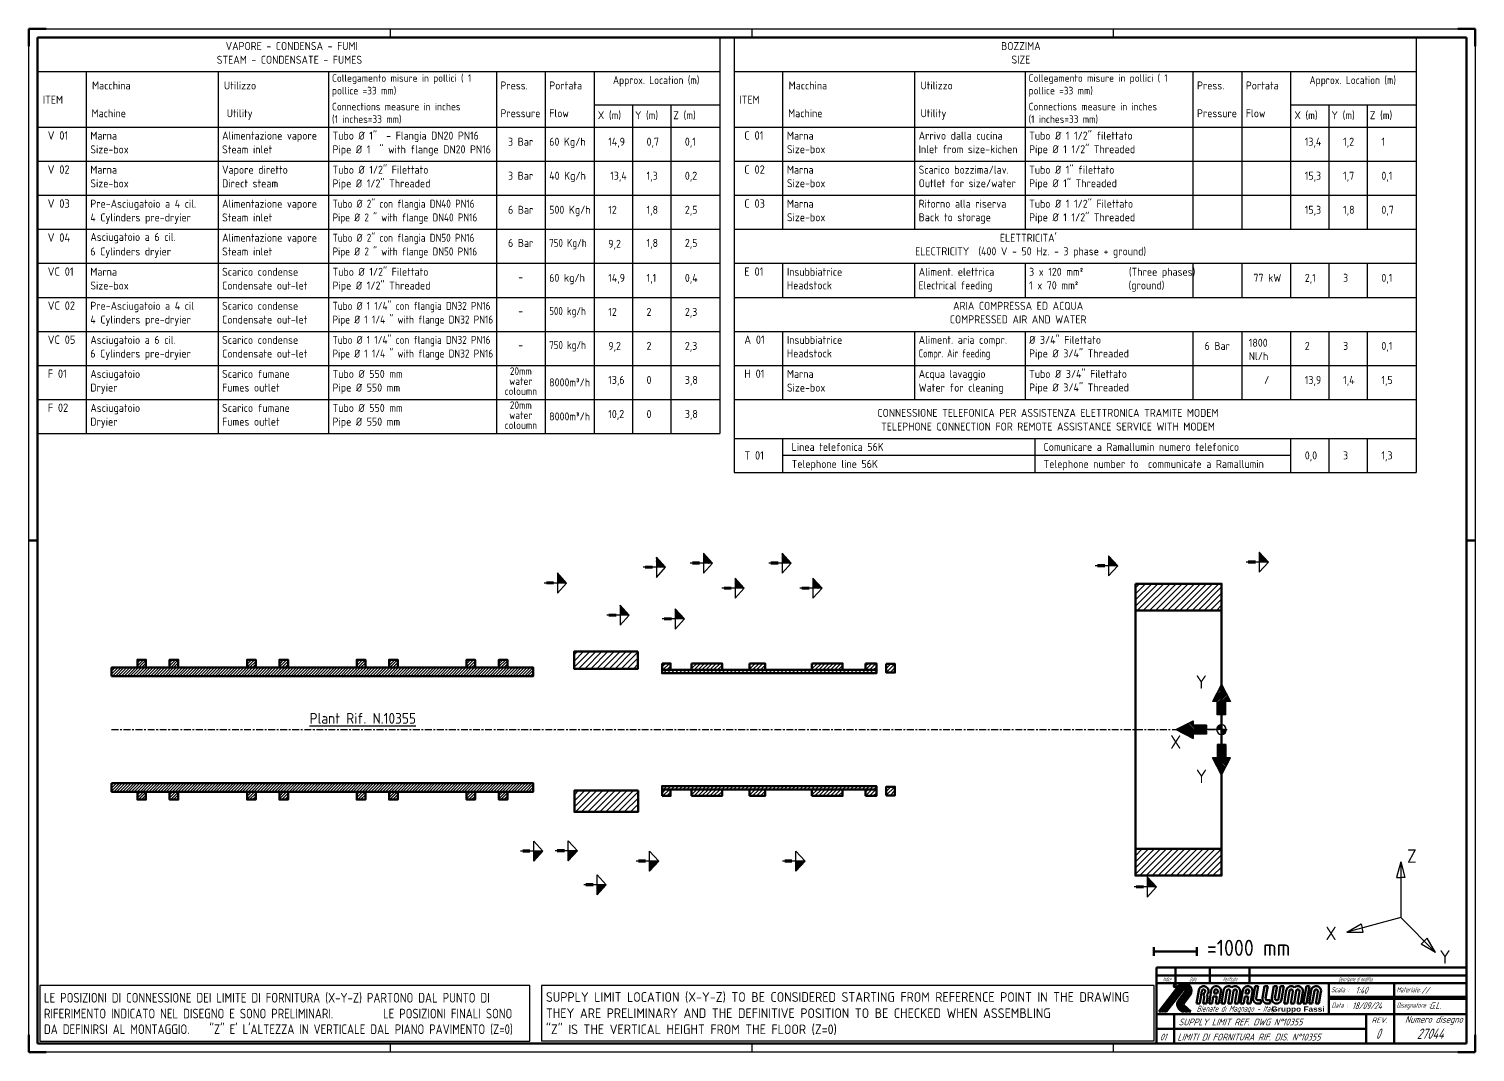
# Model space of a CAD drawing. Header units: millimetres. Extents: x 0 to 33600, y 0 to 23760.
import ezdxf
from ezdxf.enums import TextEntityAlignment as Align

# ---------------------------------------------------------------- set-up
doc = ezdxf.new("R2010")
doc.units = ezdxf.units.MM
doc.header["$LTSCALE"] = 40
doc.linetypes.add('CENTER', pattern=[7, 4, -1, 1, -1])
doc.linetypes.add('DAPIANO', pattern=[0])
for name, color, linetype, lineweight in [('AM_0', 7, 'Continuous', 50), ('AM_5', 3, 'Continuous', 25), ('AM_7', 4, 'CENTER', 25), ('AM_8', 1, 'Continuous', 25), ('AM_BOR', 7, 'Continuous', 50)]:
    doc.layers.add(name, color=color, linetype=linetype, lineweight=lineweight)
doc.styles.get("Standard").update_dxf_attribs({"font": 'ISOCP.SHX'})
pattern_1 = [(45, (-11717.466, -8729.676), (-33.94113, 33.94113), [])]
pattern_2 = [(45, (-11717.466, -11795.67), (-33.94113, 33.94113), [])]
pattern_3 = [(45, (-14708.47, -8796.64), (-45.25483, 45.25483), [])]
pattern_4 = [(45, (-14708.47, -11726.65), (-45.25483, 45.25483), [])]
pattern_5 = [(45, (-27348.47, -7486.63), (-70.71068, 70.71068), [])]
pattern_6 = [(45, (-12667.47, -8900.63), (-70.7107, 70.7107), [])]
pattern_7 = [(135, (28572.1885, -14374.684), (3.5355339, 3.5355339), [])]

# ---------------------------------------------------------------- blocks, each defined once
blk = doc.blocks.new('A1')
for p, q in [((835, 589), (5, 589)), ((5, 589), (5, 5)), ((835, 5), (835, 589)), ((5, 5), (835, 5))]:
    blk.add_line(p, q)
at = {"color": 2}
for p, q in [((5, 297), (0, 297)), ((840, 297), (835, 297))]:
    blk.add_line(p, q, dxfattribs=at)
at = {"layer": 'AM_BOR'}
for p, q in [((10, 594), (0, 594)), ((0, 594), (0, 584)), ((840, 594), (830, 594)), ((840, 584), (840, 594)), ((0, 0), (0, 10)), ((840, 0), (840, 10)), ((0, 0), (10, 0)), ((840, 0), (830, 0))]:
    blk.add_line(p, q, dxfattribs=at)
at = {"layer": 'AM_BOR', "color": 1, "lineweight": 25}
for p, q in [((0, 594), (840, 594)), ((0, 0), (0, 594)), ((840, 594), (840, 0)), ((840, 0), (0, 0))]:
    blk.add_line(p, q, dxfattribs=at)
at = {"layer": 'AM_BOR', "color": 2, "lineweight": 30}
for p, q in [((210, 589), (210, 594)), ((420, 589), (420, 594)), ((630, 589), (630, 594)), ((210, 0), (210, 5)), ((420, 0), (420, 5)), ((630, 0), (630, 5))]:
    blk.add_line(p, q, dxfattribs=at)
blk = doc.blocks.new('RAMALLUMIN')
at = {"color": 7, "linetype": 'Continuous'}
for p, q in [((0, 44), (-180, 44)), ((-169, 44), (-169, 35)), ((-149, 44), (-149, 35)), ((-126, 44), (-126, 35)), ((0, 35), (-180, 35)), ((-80, 35), (-80, 17)), ((-42, 35), (-42, 27)), ((-155.54, 30.83), (-156.78, 23.17)), ((-153.69, 30.53), (-154.91, 23.17)), ((-152.3, 26.83), (-152.89, 23.17)), ((-152.41, 29.4), (-152.67, 27.78)), ((-150.46, 26.52), (-151.02, 23.17)), ((-148.31, 30.83), (-149.55, 23.17)), ((-147.08, 27.2), (-147.68, 23.17)), ((-145.06, 27.2), (-147.08, 27.2)), ((-146.45, 30.58), (-146.78, 29.06)), ((-144.76, 29.06), (-146.78, 29.06)), ((-145.06, 27.2), (-145.66, 23.17)), ((-144.49, 30.12), (-144.76, 29.06)), ((-142.63, 29.88), (-143.79, 23.17)), ((-141.08, 30.83), (-142.32, 23.17)), ((-139.23, 30.53), (-140.45, 23.17)), ((-137.24, 30.2), (-138.43, 23.17)), ((-135.34, 30.53), (-136.56, 23.17)), ((-133.36, 30.2), (-134.54, 23.17)), ((-131.51, 29.88), (-132.67, 23.17)), ((-129.96, 30.83), (-131.2, 23.17)), ((-128.73, 27.2), (-129.33, 23.17)), ((-126.71, 27.2), (-128.73, 27.2)), ((-128.11, 30.58), (-128.43, 29.06)), ((-126.41, 29.06), (-128.43, 29.06)), ((-126.71, 27.2), (-127.31, 23.17)), ((-126.14, 30.12), (-126.41, 29.06)), ((-124.28, 29.88), (-125.44, 23.17)), ((-123.93, 26.54), (-122.77, 33.25)), ((-122.77, 33.25), (-120.9, 33.25)), ((-122.08, 26.21), (-120.9, 33.25)), ((-118.5, 26.53), (-117.34, 33.25)), ((-117.34, 33.25), (-115.47, 33.25)), ((-116.65, 26.21), (-115.47, 33.25)), ((-113.07, 26.54), (-111.91, 33.25)), ((-111.91, 33.25), (-110.04, 33.25)), ((-111.22, 26.21), (-110.04, 33.25)), ((-109.24, 25.88), (-108.02, 33.25)), ((-108.02, 33.25), (-106.15, 33.25)), ((-107.39, 25.59), (-106.15, 33.25)), ((-104.64, 30.83), (-105.88, 23.17)), ((-102.79, 30.53), (-104.01, 23.17)), ((-100.81, 30.2), (-101.99, 23.17)), ((-98.91, 30.53), (-100.12, 23.17)), ((-96.92, 30.2), (-98.1, 23.17)), ((-95.07, 29.88), (-96.23, 23.17)), ((-92.96, 33.25), (-94.76, 23.17)), ((-92.96, 33.25), (-91.09, 33.25)), ((-91.09, 33.25), (-92.89, 23.17)), ((-90.18, 30.83), (-91.42, 23.17)), ((-88.33, 30.53), (-89.55, 23.17)), ((-86.35, 30.2), (-87.53, 23.17)), ((-84.5, 29.88), (-85.66, 23.17)), ((-42, 26), (-42, 0)), ((0, 17), (-180, 17)), ((-169.8, 0), (-169.8, 17)), ((-154.91, 23.17), (-156.78, 23.17)), ((-152.89, 23.17), (-151.02, 23.17)), ((-149.55, 23.17), (-147.68, 23.17)), ((-145.66, 23.17), (-143.79, 23.17)), ((-142.32, 23.17), (-140.45, 23.17)), ((-138.43, 23.17), (-136.56, 23.17)), ((-134.54, 23.17), (-132.67, 23.17)), ((-131.2, 23.17), (-129.33, 23.17)), ((-127.31, 23.17), (-125.44, 23.17)), ((-121.09, 25.04), (-119.51, 25.04)), ((-121.09, 23.17), (-119.51, 23.17)), ((-119.51, 25.04), (-119.51, 23.17)), ((-115.66, 25.04), (-114.08, 25.04)), ((-115.66, 23.17), (-114.08, 23.17)), ((-114.08, 25.04), (-114.08, 23.17)), ((-105.88, 23.17), (-104.01, 23.17)), ((-101.99, 23.17), (-100.12, 23.17)), ((-98.1, 23.17), (-96.23, 23.17)), ((-94.76, 23.17), (-92.89, 23.17)), ((-91.42, 23.17), (-89.55, 23.17)), ((-87.53, 23.17), (-85.66, 23.17)), ((-58.25, 17), (-58.25, 0))]:
    blk.add_line(p, q, dxfattribs=at)
at = {"linetype": 'DAPIANO'}
blk.add_line((-180, 44), (-180, 0), dxfattribs=at)
at = {"color": 3, "linetype": 'Continuous'}
for p, q in [((0, 39.5), (-180, 39.5)), ((-166.96, 33.81), (-178.74, 18.46)), ((-165.81, 33.8), (-177.59, 18.46)), ((-165.67, 34.09), (-164.52, 34.09)), ((-163.37, 31.08), (-165.67, 34.09)), ((-162.64, 31.63), (-164.52, 34.09)), ((-163.97, 34.09), (-162.83, 34.09)), ((-162.3, 31.9), (-163.97, 34.09)), ((-161.58, 32.45), (-162.83, 34.09)), ((-162.28, 34.09), (-161.13, 34.09)), ((-161.23, 32.72), (-162.28, 34.09)), ((-160.51, 33.27), (-161.13, 34.09)), ((-165.54, 33.45), (-177.05, 18.46)), ((-164.96, 32.7), (-175.89, 18.46)), ((-164.69, 32.34), (-175.35, 18.46)), ((-164.12, 31.59), (-174.2, 18.46)), ((-167.09, 25.36), (-163.37, 30.21)), ((-162.64, 29.66), (-166.37, 24.8)), ((-162.3, 29.39), (-166.02, 24.54)), ((-164.96, 32.7), (-165.54, 33.45)), ((-161.58, 28.83), (-165.3, 23.99)), ((-164.96, 23.72), (-161.23, 28.57)), ((-164.12, 31.59), (-164.69, 32.34)), ((-160.51, 28.01), (-164.24, 23.17)), ((0, 27), (-80, 27)), ((0, 26), (-80, 26)), ((-177.59, 18.46), (-178.74, 18.46)), ((-175.89, 18.46), (-177.05, 18.46)), ((-174.2, 18.46), (-175.35, 18.46)), ((-166.56, 19.52), (-165.39, 18.46)), ((-165.95, 20.2), (-164.03, 18.46)), ((-165.66, 20.52), (-163.38, 18.46)), ((-164.03, 18.46), (-165.39, 18.46)), ((-165.05, 21.2), (-162.02, 18.46)), ((-164.76, 21.52), (-161.38, 18.46)), ((-164.15, 22.19), (-160.02, 18.46)), ((-162.02, 18.46), (-163.38, 18.46)), ((-160.02, 18.46), (-161.38, 18.46)), ((-180, 8.5), (-58.25, 8.5))]:
    blk.add_line(p, q, dxfattribs=at)
blk.add_circle((-169.27, 33.38), 0.797, dxfattribs=at)
for centre, radius, start, end in [((-166.39, 33.38), 0.716, 37.0199, 142.98), ((-163.67, 22.73), 4.32, 142.447, 227.885), ((-163.94, 30.65), 0.714, 322.471, 37.437), ((-163.93, 30.65), 1.62, 322.481, 37.4257), ((-163.94, 30.65), 2.06, 322.479, 37.4362), ((-163.94, 30.65), 2.97, 322.454, 37.471), ((-163.94, 30.65), 3.41, 322.445, 37.4711), ((-163.94, 30.65), 4.32, 322.454, 37.4451), ((-163.67, 22.73), 3.41, 142.481, 227.842), ((-163.67, 22.73), 2.97, 142.472, 227.803), ((-163.67, 22.73), 2.06, 142.454, 227.876), ((-163.67, 22.73), 1.63, 142.445, 227.849), ((-163.67, 22.73), 0.722, 142.454, 227.902)]:
    blk.add_arc(centre, radius, start, end, dxfattribs=at)
at = {"color": 7, "linetype": 'Continuous'}
for centre, radius, start, end in [((-152.7, 30.37), 2.88, 313.405, 170.827), ((-152.7, 30.37), 1.01, 286.495, 170.628), ((-153.3, 26.99), 1.01, 350.897, 51.1434), ((-153.3, 26.99), 2.88, 350.481, 26.4345), ((-145.47, 30.37), 2.88, 350.208, 170.835), ((-145.47, 30.37), 1.01, 345.758, 168.018), ((-138.24, 30.37), 2.88, 47.375, 170.82), ((-138.24, 30.37), 1.01, 350.428, 170.643), ((-134.35, 30.37), 2.88, 350.199, 132.556), ((-134.35, 30.37), 1.01, 350.428, 170.634), ((-127.12, 30.37), 2.88, 350.208, 170.835), ((-127.12, 30.37), 1.01, 345.758, 168.018), ((-121.09, 26.05), 2.88, 170.208, 270), ((-121.09, 26.05), 1.01, 170.428, 270), ((-115.66, 26.05), 2.88, 170.218, 270), ((-115.66, 26.05), 1.01, 170.428, 270), ((-110.23, 26.05), 2.88, 170.208, 350.827), ((-110.23, 26.05), 1.01, 170.428, 350.643), ((-101.8, 30.37), 2.88, 47.375, 170.82), ((-101.8, 30.37), 1.01, 350.428, 170.634), ((-97.91, 30.37), 2.88, 350.208, 132.556), ((-97.91, 30.37), 1.01, 350.409, 170.661), ((-87.34, 30.37), 2.88, 350.218, 170.81), ((-87.34, 30.37), 1.01, 350.428, 170.643)]:
    blk.add_arc(centre, radius, start, end, dxfattribs=at)
at = {"color": 1, "linetype": 'Continuous', "oblique": 20, "width": 0.5}
for s, p in [('Indice', (-174, 36.1)), ('Data', (-159, 36.1)), ('Verificato', (-137.5, 36.1)), ('Descrizione di modifica', (-64.47, 36.1))]:
    blk.add_text(s, height=2.5, dxfattribs=at).set_placement(p, align=Align.CENTER)
at = {"color": 3, "linetype": 'Continuous'}
blk.add_text('R', height=0.864, dxfattribs=at).set_placement((-169.52, 32.95))
at = {"color": 3, "linetype": 'Continuous', "oblique": 20}
for s, height, width, p in [('Scala :', 3, 0.75, (-78.7, 29.73)), ('Materiale:', 3, 0.7, (-40.72, 29.73)), ('Bienate di Magnago - Italy', 3.5, 0.7, (-156.78, 18.44)), ('Data :', 3, 0.75, (-78.46, 20.68)), ('Disegnatore :', 3, 0.7, (-40.72, 20.68)), ('Numero disegno', 4, 0.8, (-35.74, 11.99))]:
    blk.add_text(s, height=height, dxfattribs=dict(at, width=width)).set_placement(p)
blk.add_text('REV.', height=3, dxfattribs=at).set_placement((-55.15, 12.04))
at = {"color": 2, "insert": (-113.34, 17.57), "char_height": 3, "attachment_point": 7}
blk.add_mtext('{\\fArial Black|b1|i0|c0|p34;Gruppo Fassi}', dxfattribs=at)
at = {"color": 3, "linetype": 'Continuous', "oblique": 20, "width": 0.7}
for tag, p in [('INDICE', (-174.38, 40.36)), ('DATAREV', (-158.57, 40.36)), ('VERIFICATO', (-137.17, 40.36)), ('DESCRIZMOD', (-62.08, 40.36))]:
    blk.add_attdef(tag, text='', height=2.5, dxfattribs=at).set_placement(p, align=Align.CENTER)
at = {"color": 2, "linetype": 'Continuous', "oblique": 20, "width": 0.7}
for tag, p in [('GEN-TITLE-SCA', (-64.53, 28.92)), ('MATERIALE', (-26.31, 28.88)), ('DATA', (-66.53, 19.91)), ('DISEGN.', (-21.62, 20)), ('P1', (-178.08, 10.45)), ('P2', (-178.08, 1.7))]:
    blk.add_attdef(tag, p, '', height=4, dxfattribs=at)
at = {"color": 7, "linetype": 'Continuous', "oblique": 20, "width": 0.85}
for tag, p in [('DESCRIZIONE1', (-167.25, 10.45)), ('DESCRIZIONE2', (-167.97, 1.7))]:
    blk.add_attdef(tag, p, '', height=4, dxfattribs=at)
at = {"color": 7, "linetype": 'Continuous', "oblique": 20}
for tag, width, p in [('REV', 0.55, (-51.41, 2.68)), ('DISEGNO', 0.8, (-21.14, 2.68))]:
    blk.add_attdef(tag, text='', height=6, dxfattribs=dict(at, width=width)).set_placement(p, align=Align.CENTER)
blk = doc.blocks.new('CPS16')
at = {"layer": 'AM_8'}
h = blk.add_hatch(dxfattribs=at)
h.set_pattern_fill('_U', color=256, scale=48, angle=45, style=0, pattern_type=0)
h.set_pattern_definition(pattern_1)
h.paths.add_polyline_path([(-9198, 200), (-8998, 200), (-8998, 380), (-9198, 380)])
h = blk.add_hatch(dxfattribs=at)
h.set_pattern_fill('_U', color=256, scale=48, angle=45, style=0, pattern_type=0)
h.set_pattern_definition(pattern_1)
h.paths.add_polyline_path([(-8448, 200), (-8248, 200), (-8248, 380), (-8448, 380)])
h = blk.add_hatch(dxfattribs=at)
h.set_pattern_fill('_U', color=256, scale=48, angle=45, style=0, pattern_type=0)
h.set_pattern_definition(pattern_1)
h.paths.add_polyline_path([(-6648, 380), (-6648, 200), (-6448, 200), (-6448, 380)])
h = blk.add_hatch(dxfattribs=at)
h.set_pattern_fill('_U', color=256, scale=48, angle=45, style=0, pattern_type=0)
h.set_pattern_definition(pattern_1)
h.paths.add_polyline_path([(-5898, 200), (-5698, 200), (-5698, 380), (-5898, 380)])
h = blk.add_hatch(dxfattribs=at)
h.set_pattern_fill('_U', color=256, scale=48, angle=45, style=0, pattern_type=0)
h.set_pattern_definition(pattern_1)
h.paths.add_polyline_path([(-4100, 200), (-3900, 200), (-3900, 380), (-4100, 380)])
h = blk.add_hatch(dxfattribs=at)
h.set_pattern_fill('_U', color=256, scale=48, angle=45, style=0, pattern_type=0)
h.set_pattern_definition(pattern_1)
h.paths.add_polyline_path([(-3350, 380), (-3350, 200), (-3150, 200), (-3150, 380)])
h = blk.add_hatch(dxfattribs=at)
h.set_pattern_fill('_U', color=256, scale=48, angle=45, style=0, pattern_type=0)
h.set_pattern_definition(pattern_1)
h.paths.add_polyline_path([(-1550, 200), (-1350, 200), (-1350, 380), (-1550, 380)])
h = blk.add_hatch(dxfattribs=at)
h.set_pattern_fill('_U', color=256, scale=48, angle=45, style=0, pattern_type=0)
h.set_pattern_definition(pattern_1)
h.paths.add_polyline_path([(-800, 380), (-800, 200), (-600, 200), (-600, 380)])
h = blk.add_hatch(dxfattribs=at)
h.set_pattern_fill('_U', color=256, scale=48, angle=45, style=0, pattern_type=0)
h.set_pattern_definition(pattern_1)
h.paths.add_polyline_path([(0, 200), (-9798, 200), (-9798, 0), (0, 0)])
h = blk.add_hatch(dxfattribs=at)
h.set_pattern_fill('_U', color=256, scale=48, angle=45, style=0, pattern_type=0)
h.set_pattern_definition(pattern_1)
h.paths.add_polyline_path([(-9798, -2686), (0, -2686), (0, -2486), (-9798, -2486)])
h = blk.add_hatch(dxfattribs=at)
h.set_pattern_fill('_U', color=256, scale=48, angle=45, style=0, pattern_type=0)
h.set_pattern_definition(pattern_2)
h.paths.add_polyline_path([(-9198, -2866), (-8998, -2866), (-8998, -2686), (-9198, -2686)])
h = blk.add_hatch(dxfattribs=at)
h.set_pattern_fill('_U', color=256, scale=48, angle=45, style=0, pattern_type=0)
h.set_pattern_definition(pattern_2)
h.paths.add_polyline_path([(-8448, -2866), (-8248, -2866), (-8248, -2686), (-8448, -2686)])
h = blk.add_hatch(dxfattribs=at)
h.set_pattern_fill('_U', color=256, scale=48, angle=45, style=0, pattern_type=0)
h.set_pattern_definition(pattern_2)
h.paths.add_polyline_path([(-6648, -2686), (-6648, -2866), (-6448, -2866), (-6448, -2686)])
h = blk.add_hatch(dxfattribs=at)
h.set_pattern_fill('_U', color=256, scale=48, angle=45, style=0, pattern_type=0)
h.set_pattern_definition(pattern_2)
h.paths.add_polyline_path([(-5898, -2866), (-5698, -2866), (-5698, -2686), (-5898, -2686)])
h = blk.add_hatch(dxfattribs=at)
h.set_pattern_fill('_U', color=256, scale=48, angle=45, style=0, pattern_type=0)
h.set_pattern_definition(pattern_2)
h.paths.add_polyline_path([(-4100, -2866), (-3900, -2866), (-3900, -2686), (-4100, -2686)])
h = blk.add_hatch(dxfattribs=at)
h.set_pattern_fill('_U', color=256, scale=48, angle=45, style=0, pattern_type=0)
h.set_pattern_definition(pattern_2)
h.paths.add_polyline_path([(-3350, -2686), (-3350, -2866), (-3150, -2866), (-3150, -2686)])
h = blk.add_hatch(dxfattribs=at)
h.set_pattern_fill('_U', color=256, scale=48, angle=45, style=0, pattern_type=0)
h.set_pattern_definition(pattern_2)
h.paths.add_polyline_path([(-1550, -2866), (-1350, -2866), (-1350, -2686), (-1550, -2686)])
h = blk.add_hatch(dxfattribs=at)
h.set_pattern_fill('_U', color=256, scale=48, angle=45, style=0, pattern_type=0)
h.set_pattern_definition(pattern_2)
h.paths.add_polyline_path([(-800, -2686), (-800, -2866), (-600, -2866), (-600, -2686)])
at = {"layer": 'AM_0', "ltscale": 0.7}
for points in [[(-9198, 200), (-8998, 200), (-8998, 380), (-9198, 380)], [(-8448, 200), (-8248, 200), (-8248, 380), (-8448, 380)], [(-6648, 200), (-6448, 200), (-6448, 380), (-6648, 380)], [(-5898, 200), (-5698, 200), (-5698, 380), (-5898, 380)], [(-4100, 200), (-3900, 200), (-3900, 380), (-4100, 380)], [(-3350, 200), (-3150, 200), (-3150, 380), (-3350, 380)], [(-1550, 200), (-1350, 200), (-1350, 380), (-1550, 380)], [(-800, 200), (-600, 200), (-600, 380), (-800, 380)], [(-9798, 0), (0, 0), (0, 200), (-9798, 200)], [(-9798, -2486), (0, -2486), (0, -2686), (-9798, -2686)], [(-9198, -2686), (-8998, -2686), (-8998, -2866), (-9198, -2866)], [(-8448, -2686), (-8248, -2686), (-8248, -2866), (-8448, -2866)], [(-6648, -2686), (-6448, -2686), (-6448, -2866), (-6648, -2866)], [(-5898, -2686), (-5698, -2686), (-5698, -2866), (-5898, -2866)], [(-4100, -2686), (-3900, -2686), (-3900, -2866), (-4100, -2866)], [(-3350, -2686), (-3150, -2686), (-3150, -2866), (-3350, -2866)], [(-1550, -2686), (-1350, -2686), (-1350, -2866), (-1550, -2866)], [(-800, -2686), (-600, -2686), (-600, -2866), (-800, -2866)]]:
    blk.add_lwpolyline(points, close=True, dxfattribs=at)
blk = doc.blocks.new('ASC 10')
at = {"layer": 'AM_8'}
h = blk.add_hatch(dxfattribs=at)
h.set_pattern_fill('_U', color=256, scale=64, angle=45, style=0, pattern_type=0)
h.set_pattern_definition(pattern_3)
h.paths.add_polyline_path([(0, 80), (200, 80), (200, 230), (0, 230)])
h = blk.add_hatch(dxfattribs=at)
h.set_pattern_fill('_U', color=256, scale=64, angle=45, style=0, pattern_type=0)
h.set_pattern_definition(pattern_3)
h.paths.add_polyline_path([(0, 0), (4980, 0), (4980, 80), (0, 80)])
h = blk.add_hatch(dxfattribs=at)
h.set_pattern_fill('_U', color=256, scale=64, angle=45, style=0, pattern_type=0)
h.set_pattern_definition(pattern_3)
h.paths.add_polyline_path([(685, 80), (1395, 80), (1395, 230), (685, 230)])
h = blk.add_hatch(dxfattribs=at)
h.set_pattern_fill('_U', color=256, scale=64, angle=45, style=0, pattern_type=0)
h.set_pattern_definition(pattern_3)
h.paths.add_polyline_path([(2030, 80), (2395, 80), (2395, 230), (2030, 230)])
h = blk.add_hatch(dxfattribs=at)
h.set_pattern_fill('_U', color=256, scale=64, angle=45, style=0, pattern_type=0)
h.set_pattern_definition(pattern_3)
h.paths.add_polyline_path([(3485, 80), (4195, 80), (4195, 230), (3485, 230)])
h = blk.add_hatch(dxfattribs=at)
h.set_pattern_fill('_U', color=256, scale=64, angle=45, style=0, pattern_type=0)
h.set_pattern_definition(pattern_3)
h.paths.add_polyline_path([(4730, 80), (4980, 80), (4980, 230), (4730, 230)])
h = blk.add_hatch(dxfattribs=at)
h.set_pattern_fill('_U', color=256, scale=64, angle=45, style=0, pattern_type=0)
h.set_pattern_definition(pattern_3)
h.paths.add_polyline_path([(5410, 216), (5210, 216), (5210, 16), (5410, 16)])
h = blk.add_hatch(dxfattribs=at)
h.set_pattern_fill('_U', color=256, scale=64, angle=45, style=0, pattern_type=0)
h.set_pattern_definition([(45, (-14708.47, -11496.65), (-45.25483, 45.25483), [])])
h.paths.add_polyline_path([(0, -2700), (4980, -2700), (4980, -2620), (0, -2620)])
h = blk.add_hatch(dxfattribs=at)
h.set_pattern_fill('_U', color=256, scale=64, angle=45, style=0, pattern_type=0)
h.set_pattern_definition([(45, (-14708.47, -11648.616), (-45.25483, 45.25483), [])])
h.paths.add_polyline_path([(5410, -2636), (5210, -2636), (5210, -2836), (5410, -2836)])
h = blk.add_hatch(dxfattribs=at)
h.set_pattern_fill('_U', color=256, scale=64, angle=45, style=0, pattern_type=0)
h.set_pattern_definition(pattern_4)
h.paths.add_polyline_path([(0, -2850), (200, -2850), (200, -2700), (0, -2700)])
h = blk.add_hatch(dxfattribs=at)
h.set_pattern_fill('_U', color=256, scale=64, angle=45, style=0, pattern_type=0)
h.set_pattern_definition(pattern_4)
h.paths.add_polyline_path([(685, -2850), (1395, -2850), (1395, -2700), (685, -2700)])
h = blk.add_hatch(dxfattribs=at)
h.set_pattern_fill('_U', color=256, scale=64, angle=45, style=0, pattern_type=0)
h.set_pattern_definition(pattern_4)
h.paths.add_polyline_path([(2030, -2850), (2395, -2850), (2395, -2700), (2030, -2700)])
h = blk.add_hatch(dxfattribs=at)
h.set_pattern_fill('_U', color=256, scale=64, angle=45, style=0, pattern_type=0)
h.set_pattern_definition(pattern_4)
h.paths.add_polyline_path([(3485, -2850), (4195, -2850), (4195, -2700), (3485, -2700)])
h = blk.add_hatch(dxfattribs=at)
h.set_pattern_fill('_U', color=256, scale=64, angle=45, style=0, pattern_type=0)
h.set_pattern_definition(pattern_4)
h.paths.add_polyline_path([(4730, -2850), (4980, -2850), (4980, -2700), (4730, -2700)])
at = {"layer": 'AM_0'}
for points in [[(0, 230), (200, 230), (200, 80), (0, 80)], [(0, 80), (4980, 80), (4980, 0), (0, 0)], [(685, 230), (1395, 230), (1395, 80), (685, 80)], [(2030, 230), (2395, 230), (2395, 80), (2030, 80)], [(3485, 230), (4195, 230), (4195, 80), (3485, 80)], [(4730, 230), (4980, 230), (4980, 80), (4730, 80)], [(5210, 216), (5410, 216), (5410, 16), (5210, 16)], [(0, -2700), (4980, -2700), (4980, -2620), (0, -2620)], [(5210, -2836), (5410, -2836), (5410, -2636), (5210, -2636)], [(0, -2850), (200, -2850), (200, -2700), (0, -2700)], [(685, -2850), (1395, -2850), (1395, -2700), (685, -2700)], [(2030, -2850), (2395, -2850), (2395, -2700), (2030, -2700)], [(3485, -2850), (4195, -2850), (4195, -2700), (3485, -2700)], [(4730, -2850), (4980, -2850), (4980, -2700), (4730, -2700)]]:
    blk.add_lwpolyline(points, close=True, dxfattribs=at)
blk = doc.blocks.new('TC1000-4000')
at = {"layer": 'AM_8'}
h = blk.add_hatch(dxfattribs=at)
h.set_pattern_fill('_U', color=256, scale=100, angle=45, style=0, pattern_type=0)
h.set_pattern_definition(pattern_5)
h.paths.add_polyline_path([(360, 3390), (-1640, 3390), (-1640, 2770), (360, 2770)])
h = blk.add_hatch(dxfattribs=at)
h.set_pattern_fill('_U', color=256, scale=100, angle=45, style=0, pattern_type=0)
h.set_pattern_definition(pattern_5)
h.paths.add_polyline_path([(-1640, -3390), (360, -3390), (360, -2770), (-1640, -2770)])
at = {"layer": 'AM_0'}
for points in [[(-1640, 3390), (360, 3390), (360, 2770), (-1640, 2770)], [(-1640, 3390), (360, 3390), (360, -3390), (-1640, -3390)], [(-1640, -2770), (360, -2770), (360, -3390), (-1640, -3390)]]:
    blk.add_lwpolyline(points, close=True, dxfattribs=at)
blk = doc.blocks.new('MARNA2400')
at = {"layer": 'AM_8'}
h = blk.add_hatch(dxfattribs=at)
h.set_pattern_fill('_U', color=256, scale=100, angle=45, style=0, pattern_type=0)
h.set_pattern_definition(pattern_6)
h.paths.add_polyline_path([(1480, 400), (0, 400), (0, 0), (1480, 0)])
h = blk.add_hatch(dxfattribs=at)
h.set_pattern_fill('_U', color=256, scale=100, angle=45, style=0, pattern_type=0)
h.set_pattern_definition(pattern_6)
h.paths.add_polyline_path([(5, -3323), (1485, -3323), (1485, -2828), (5, -2828)])
at = {"layer": 'AM_0'}
for points in [[(1480, 400), (0, 400), (0, 0), (1480, 0)], [(1485, -2828), (5, -2828), (5, -3323), (1485, -3323)]]:
    blk.add_lwpolyline(points, close=True, dxfattribs=at)
blk = doc.blocks.new('A$Cde74e331')
at = {"layer": 'AM_0'}
for name, p in [('TC1000-4000', (27077, 3678)), ('MARNA2400', (12396, 5092)), ('CPS16', (11446, 4921)), ('ASC 10', (14437, 4988))]:
    blk.add_blockref(name, p, dxfattribs=at)
blk = doc.blocks.new('A$C3BCD1778')
at = {"layer": 'AM_8'}
h = blk.add_hatch(dxfattribs=at)
h.set_pattern_fill('_U', color=256, scale=12, angle=45, style=0, pattern_type=0)
h.set_pattern_definition([(45, (-20293.343, -6098.769), (-8.4852814, 8.4852814), [])])
h.paths.add_polyline_path([(519.6, 0), (307.3, 233.5), (307.3, 0)])
at = {"layer": 'AM_5', "color": 2, "linetype": 'Continuous'}
for p, q in [((519.6, 0), (0, 0)), ((216.9, 21.2), (49.1, 21.2)), ((307.3, 233.5), (307.3, -233.4)), ((519.6, 0), (307.3, 233.5)), ((307.3, -233.4), (519.6, 0)), ((216.9, -21.2), (49.1, -21.2))]:
    blk.add_line(p, q, dxfattribs=at)
blk = doc.blocks.new('A$C688908AA')
at = {"layer": 'AM_5'}
h = blk.add_hatch(dxfattribs=at)
h.set_pattern_fill('_U', color=256, scale=5, angle=45, style=0, pattern_type=0)
h.set_pattern_definition(pattern_7)
edge = h.paths.add_edge_path()
edge.add_line((0, 0), (0, -108))
edge.add_arc((0, 0), 108, 180, 270, ccw=False)
edge.add_line((-108, 0), (0, 0))
h = blk.add_hatch(dxfattribs=at)
h.set_pattern_fill('_U', color=256, scale=5, angle=45, style=0, pattern_type=0)
h.set_pattern_definition(pattern_7)
edge = h.paths.add_edge_path()
edge.add_line((108, 0), (0, 0))
edge.add_line((0, 0), (0, 108))
edge.add_arc((0, 0), 108, 360, 450, ccw=False)
at = {"layer": 'AM_8'}
h = blk.add_hatch(dxfattribs=at)
h.set_pattern_fill('_U', color=256, scale=25, angle=45, style=0, pattern_type=0)
h.set_pattern_definition([(135, (28572.189, -14374.684), (17.67767, 17.67767), [])])
h.paths.add_polyline_path([(-100, 629), (-100, 331), (100, 331), (100, 629), (200, 629), (0, 1016), (-200, 629)])
h = blk.add_hatch(dxfattribs=at)
h.set_pattern_fill('_U', color=256, scale=25, angle=135, style=0, pattern_type=0)
h.set_pattern_definition([(45.00005, (-14374.66, -28572.2), (17.677685, -17.677654), [])])
h.paths.add_polyline_path([(629, 100), (331, 100), (331, -100), (629, -100), (629, -200), (1016, 0), (629, 200)])
h = blk.add_hatch(dxfattribs=at)
h.set_pattern_fill('_U', color=256, scale=25, angle=45, style=0, pattern_type=0)
h.set_pattern_definition([(225, (28572.189, 14374.684), (17.67767, -17.67767), [])])
h.paths.add_polyline_path([(-100, -629), (-100, -331), (100, -331), (100, -629), (200, -629), (0, -1016), (-200, -629)])
at = {"layer": 'AM_5', "color": 7}
for p, q in [((0, 1016), (-200, 629)), ((0, 1016), (200, 629)), ((-200, 629), (-100, 629)), ((-100, 331), (-100, 629)), ((-100, 331), (100, 331)), ((0, 0), (0, 331)), ((100, 629), (200, 629)), ((100, 331), (100, 629)), ((-108, 0), (331, 0)), ((331, 100), (629, 100)), ((331, 100), (331, -100)), ((1016, 0), (629, 200)), ((629, 200), (629, 100)), ((1016, 0), (629, -200)), ((331, -100), (629, -100)), ((629, -100), (629, -200)), ((0, -1016), (-200, -629)), ((-200, -629), (-100, -629)), ((-100, -331), (-100, -629)), ((-100, -331), (100, -331)), ((0, -1016), (200, -629)), ((100, -331), (100, -629)), ((100, -629), (200, -629))]:
    blk.add_line(p, q, dxfattribs=at)
at = {"layer": 'AM_5'}
for q in [(0, 0), (0, 0), (0, 0), (0, -331), (0, 0)]:
    blk.add_line((0, 0), q, dxfattribs=at)
at = {"layer": 'AM_5', "color": 7}
blk.add_circle((0, 0), 108, dxfattribs=at)
at = {"layer": 'AM_5'}
blk.add_circle((0, 0), 1.818989403545856e-12, dxfattribs=at)
at = {"layer": 'AM_5', "color": 5}
for s, p in [('Y', (330, 910)), ('X', (899, -424)), ('Y', (325, -1191))]:
    blk.add_text(s, height=300, dxfattribs=at).set_placement(p)

msp = doc.modelspace()

# ---------------------------------------------------------------- linework, layer by layer
at = {"layer": 'AM_0'}
for p, q in [((26138, 2237), (26138, 2437)), ((27138, 2237), (27138, 2437)), ((26138, 2337), (27138, 2337))]:
    msp.add_line(p, q, dxfattribs=at)
at = {"layer": 'AM_5', "color": 3, "linetype": 'Continuous'}
for p, q in [((200, 23560), (200, 14366)), ((16050, 23560), (200, 23560)), ((16050, 23560), (16050, 14366)), ((16384, 23560), (16384, 13461)), ((32235, 23560), (16384, 23560)), ((32235, 23560), (32235, 13461)), ((200, 22770), (16050, 22770)), ((1334, 14366), (1334, 22770)), ((4395, 22770), (4395, 14366)), ((6962, 22770), (6962, 14366)), ((10862, 22770), (10862, 14366)), ((11996, 22770), (11996, 14366)), ((13131, 22770), (13131, 14366)), ((16384, 22770), (32235, 22770)), ((17519, 19108), (17519, 22770)), ((20579, 22770), (20579, 19108)), ((23146, 22770), (23146, 19108)), ((27046, 22770), (27046, 19108)), ((28180, 22770), (28180, 19108)), ((29315, 22770), (29315, 19108)), ((13131, 22000), (16050, 22000)), ((14021, 22000), (14021, 14366)), ((14911, 22000), (14911, 14366)), ((29315, 22000), (32235, 22000)), ((30205, 22000), (30205, 19108)), ((31095, 22000), (31095, 19108)), ((200, 21479), (16050, 21479)), ((16384, 21479), (32235, 21479)), ((200, 20689), (16050, 20689)), ((16384, 20689), (32235, 20689)), ((200, 19899), (16050, 19899)), ((16384, 19898), (32235, 19898)), ((200, 19108), (16050, 19108)), ((16384, 19108), (32235, 19108)), ((16384, 19108), (32235, 19108)), ((17519, 19108), (17519, 19108)), ((20579, 19108), (20579, 19108)), ((23146, 19108), (23146, 19108)), ((27046, 19108), (27046, 19108)), ((28180, 19108), (28180, 19108)), ((29315, 19108), (29315, 19108)), ((30205, 19108), (30205, 19108)), ((31095, 19108), (31095, 19108)), ((200, 18318), (16050, 18318)), ((16384, 18318), (32235, 18318)), ((17519, 17527), (17519, 18318)), ((20579, 18318), (20579, 17527)), ((23146, 18318), (23146, 17527)), ((27046, 18318), (27046, 17527)), ((28180, 18318), (28180, 17527)), ((29313, 18318), (29313, 17527)), ((30203, 18318), (30203, 17527)), ((31093, 18318), (31093, 17527)), ((200, 17527), (16050, 17527)), ((16384, 17527), (32235, 17527)), ((200, 16737), (16050, 16737)), ((16384, 16737), (32235, 16737)), ((17519, 15946), (17519, 16737)), ((20579, 16737), (20579, 15946)), ((23146, 16737), (23146, 15156)), ((27046, 16737), (27046, 15946)), ((28180, 16737), (28180, 15946)), ((29313, 16737), (29313, 15946)), ((30203, 16737), (30203, 15946)), ((31093, 16737), (31093, 15946)), ((200, 15947), (16050, 15947)), ((16384, 15946), (32235, 15946)), ((17519, 15156), (17519, 15946)), ((20579, 15946), (20579, 15156)), ((27046, 15946), (27046, 15156)), ((28180, 15946), (28180, 15156)), ((29313, 15946), (29313, 15156)), ((30203, 15946), (30203, 15156)), ((31093, 15946), (31093, 15156)), ((200, 15156), (16050, 15156)), ((16384, 15156), (32235, 15156)), ((200, 14366), (16050, 14366)), ((16384, 14251), (32235, 14251)), ((17519, 13461), (17519, 14251)), ((23372, 14251), (23372, 13461)), ((29313, 14251), (29313, 13461)), ((30203, 14251), (30203, 13461)), ((31093, 14251), (31093, 13461)), ((16384, 13461), (32235, 13461)), ((11637, 1548), (250, 1548)), ((250, 1548), (250, 250)), ((11637, 250), (11637, 1548)), ((26144, 1548), (11912, 1548)), ((11912, 1548), (11912, 250)), ((26144, 250), (26144, 1548)), ((250, 250), (11637, 250)), ((26144, 250), (11912, 250))]:
    msp.add_line(p, q, dxfattribs=at)
at = {"layer": 'AM_5', "color": 2, "linetype": 'Continuous'}
msp.add_line((29313, 13856), (17519, 13856), dxfattribs=at)
at = {"layer": 'AM_5'}
for p, q in [((31872, 4419), (31773, 4050)), ((31872, 4419), (31872, 3122)), ((31872, 4419), (31971, 4050)), ((31773, 4050), (31872, 4050)), ((31971, 4050), (31872, 4050)), ((31872, 3122), (30619, 2786)), ((31872, 3122), (32678, 2315)), ((30619, 2786), (30950, 2978)), ((30619, 2786), (31001, 2786)), ((30950, 2978), (30975, 2882)), ((31001, 2786), (30975, 2882)), ((32348, 2506), (32418, 2576)), ((32678, 2315), (32348, 2506)), ((32488, 2646), (32418, 2576)), ((32488, 2646), (32418, 2576)), ((32678, 2315), (32488, 2646))]:
    msp.add_line(p, q, dxfattribs=at)
at = {"layer": 'AM_7'}
msp.add_line((1919, 7487), (27858, 7487), dxfattribs=at)

# ---------------------------------------------------------------- block references
at = {"layer": 'AM_0', "lineweight": 0, "xscale": 40, "yscale": 40, "zscale": 40}
msp.add_blockref('A1', (0, 0), dxfattribs=at)
at = {"layer": 'AM_0'}
for name, p in [('A$C3BCD1778', (14270, 11257)), ('A$C3BCD1778', (15366, 11352)), ('A$C3BCD1778', (17191, 11352)), ('A$C3BCD1778', (24777, 11292)), ('A$C3BCD1778', (28280, 11378)), ('A$C3BCD1778', (11974, 10893)), ('A$Cde74e331', (272, 3809)), ('A$C3BCD1778', (16102, 10771)), ('A$C3BCD1778', (17908, 10771)), ('A$C3BCD1778', (13427, 10144)), ('A$C3BCD1778', (14710, 10058)), ('A$C3BCD1778', (25677, 3834))]:
    msp.add_blockref(name, p, dxfattribs=at)
at = {"layer": 'AM_0', "xscale": -1, "rotation": 180}
for p in [(11424, 4667), (12225, 4673), (14112, 4434), (17512, 4434), (12894, 3885)]:
    msp.add_blockref('A$C3BCD1778', p, dxfattribs=at)
at = {"layer": 'AM_0', "lineweight": 0, "xscale": 40, "yscale": 40, "zscale": 40}
msp.add_blockref('RAMALLUMIN', (33400, 200), dxfattribs=at).add_auto_attribs({'MATERIALE': '//', 'DISEGN.': 'G.L.', 'DISEGNO': '27044', 'GEN-TITLE-SCA': '1:40', 'DATA': '18/09/24', 'REV': '0', 'P2': '01', 'DESCRIZIONE2': 'LIMITI DI FORNITURA RIF. DIS. N°10355', 'DESCRIZIONE1': 'SUPPLY LIMIT REF. DWG N°10355'})
at = {"layer": 'AM_5', "xscale": -1.041666250006529, "yscale": 1.041666250001072, "zscale": 1.04166625}
msp.add_blockref('A$C688908AA', (27708, 7487), dxfattribs=at)

# ---------------------------------------------------------------- texts
at = {"layer": 'AM_5', "color": 2, "linetype": 'Continuous'}
for s, height, p in [('VAPORE - CONDENSA - FUMI', 185.97, (6106, 23270)), ('BOZZIMA', 186, (23048, 23269)), ('STEAM - CONDENSATE - FUMES ', 185.97, (6106, 22951)), ('SIZE', 186, (23048, 22955)), ("ELETTRICITA' ", 185.97, (23273, 18817)), ('ELECTRICITY  (400 V - 50 Hz. - 3 phase + ground)', 185.97, (23273, 18503)), ('ARIA COMPRESSA ED ACQUA', 185.97, (22984, 17237)), ('COMPRESSED AIR AND WATER', 185.97, (22984, 16922)), ('CONNESSIONE TELEFONICA PER ASSISTENZA ELETTRONICA TRAMITE MODEM', 185.97, (23677, 14751)), ('TELEPHONE CONNECTION FOR REMOTE ASSISTANCE SERVICE WITH MODEM', 185.97, (23677, 14433))]:
    msp.add_text(s, height=height, dxfattribs=at).set_placement(p, align=Align.CENTER)
for s, p in [('Macchina', (1914, 22447)), ('Utilizzo', (4906, 22447)), ('Macchina', (18099, 22447)), ('Utilizzo', (21090, 22447)), ('Machine', (1855, 21802)), ('Utility', (4897, 21802)), ('Machine', (18039, 21802)), ('Utility', (21016, 21802)), ('8000m³/h', (12563, 15552)), ('8000m³/h', (12563, 14761))]:
    msp.add_text(s, height=186, dxfattribs=at).set_placement(p, align=Align.MIDDLE_CENTER)
for s, height, p in [('Press.', 186, (10955, 22447)), ('Portata', 186, (12089, 22447)), ('Press.', 186, (27139, 22447)), ('Portata', 186, (28273, 22447)), ('Pressure', 186, (10955, 21802)), ('Flow', 186, (12089, 21802)), ('Pressure', 186, (27139, 21802)), ('Flow', 186, (28273, 21802)), ('T 01', 194.7, (16621, 13856)), ('0,0', 186, (29644, 13856)), ('3', 186, (30534, 13856)), ('1,3', 186, (31424, 13856))]:
    msp.add_text(s, height=height, dxfattribs=at).set_placement(p, align=Align.MIDDLE_LEFT)
at = {"layer": 'AM_5', "color": 2, "linetype": 'Continuous', "width": 0.95}
for p in [(14573, 22479), (30757, 22479)]:
    msp.add_text('Approx. Location (m)', height=185.97, dxfattribs=at).set_placement(p, align=Align.CENTER)
at = {"layer": 'AM_5', "color": 2, "linetype": 'Continuous'}
for s, height, p in [('ITEM', 186, (324, 22023)), ('ITEM', 186, (16508, 22023)), ('X (m)', 186, (13218, 21664)), ('Y (m)', 186, (14081, 21664)), ('Z (m)', 186, (14971, 21664)), ('X (m)', 186, (29402, 21664)), ('Y (m)', 186, (30265, 21664)), ('Z (m)', 186, (31155, 21664)), ('V 01', 194.7, (437, 21189)), ('Marna', 186, (1427, 21189)), ('Alimentazione vapore', 185.97, (4488, 21189)), ('Tubo %%C 1"  - Flangia DN20 PN16', 185.97, (7055, 21189)), ('3 Bar', 186, (11132, 21048)), ('60 Kg/h', 186, (12089, 21048)), ('14,9', 186, (13460, 21048)), ('0,7', 186, (14350, 21048)), ('0,1', 186, (15240, 21048)), ('C 01', 194.7, (16621, 21189)), ('Marna', 186, (17612, 21189)), ('Arrivo dalla cucina', 185.97, (20672, 21189)), ('Tubo %%C 1 1/2" filettato', 185.97, (23239, 21189)), ('13,4', 186, (29644, 21048)), ('1,2', 186, (30534, 21048)), ('1', 186, (31424, 21048)), ('Size-box', 186, (1427, 20870)), ('Steam inlet', 185.97, (4488, 20870)), ('Pipe Ø 1  " with flange DN20 PN16', 185.97, (7055, 20870)), ('Size-box', 186, (17612, 20874)), ('Inlet from size-kichen', 185.97, (20672, 20874)), ('Pipe %%C 1 1/2" Threaded', 185.97, (23239, 20874)), ('V 02', 194.7, (437, 20398)), ('Marna', 186, (1427, 20398)), ('Vapore diretto', 185.97, (4488, 20398)), ('Tubo %%C 1/2" Filettato', 185.97, (7055, 20398)), ('C 02', 194.7, (16621, 20398)), ('Marna', 186, (17612, 20398)), ('Scarico bozzima/lav.', 185.97, (20672, 20398)), ('Tubo %%C 1" filettato', 185.97, (23239, 20398)), ('Size-box', 186, (1427, 20080)), ('Direct steam ', 185.97, (4488, 20080)), ('Pipe %%C 1/2" Threaded', 185.97, (7055, 20080)), ('3 Bar', 186, (11132, 20258)), ('40 Kg/h', 186, (12089, 20258)), ('13,4', 186, (13506, 20258)), ('1,3', 186, (14350, 20258)), ('0,2', 186, (15240, 20258)), ('Size-box', 186, (17612, 20084)), ('Outlet for size/water', 185.97, (20672, 20084)), ('Pipe %%C 1" Threaded', 185.97, (23239, 20084)), ('15,3', 186, (29644, 20258)), ('1,7', 186, (30534, 20258)), ('0,1', 186, (31424, 20258)), ('Tubo %%C 1 1/2" Filettato', 185.97, (23239, 19608)), ('V 03', 194.7, (437, 19608)), ('Pre-Asciugatoio a 4 cil.', 185.97, (1427, 19608)), ('Alimentazione vapore', 185.97, (4488, 19608)), ('6 Bar', 186, (11132, 19468)), ('500 Kg/h', 186, (12089, 19468)), ('12', 186, (13460, 19467)), ('1,8', 186, (14350, 19467)), ('2,5', 186, (15240, 19467)), ('C 03', 194.7, (16621, 19608)), ('Marna', 186, (17612, 19608)), ('Ritorno alla riserva', 185.97, (20672, 19608)), ('Pipe %%C 1 1/2" Threaded', 185.97, (23239, 19293)), ('15,3', 186, (29644, 19467)), ('1,8', 186, (30534, 19467)), ('0,7', 186, (31424, 19467)), ('4 Cylinders pre-dryier', 185.97, (1427, 19289)), ('Steam inlet', 185.97, (4488, 19289)), ('Size-box', 186, (17612, 19293)), ('Back to storage', 185.97, (20672, 19293)), ('V 04', 194.7, (437, 18818)), ('Asciugatoio a 6 cil.', 185.97, (1427, 18837)), ('Alimentazione vapore', 185.97, (4488, 18818)), ('6 Bar', 186, (11132, 18697)), ('9,2', 186, (13460, 18677)), ('1,8', 186, (14350, 18697)), ('2,5', 186, (15240, 18697)), ('6 Cylinders dryier', 185.97, (1427, 18499)), ('Steam inlet', 185.97, (4488, 18499)), ('VC 01', 194.7, (437, 18027)), ('Marna', 186, (1427, 18027)), ('Scarico condense', 185.97, (4488, 18027)), ('Tubo %%C 1/2" Filettato', 185.97, (7055, 18027)), ('E 01', 194.7, (16621, 18027)), ('Insubbiatrice', 185.97, (17612, 18027)), ('Aliment. elettrica', 185.97, (20672, 18027)), ('Size-box', 186, (1427, 17708)), ('Condensate out-let', 185.97, (4488, 17708)), ('Pipe %%C 1/2" Threaded', 185.97, (7055, 17708)), ('-', 186, (11368, 17906)), ('60 kg/h', 186, (12089, 17887)), ('14,9', 186, (13460, 17886)), ('1,1', 186, (14350, 17886)), ('0,4', 186, (15240, 17886)), ('Headstock', 186, (17612, 17713)), ('77 kW', 186, (28451, 17887)), ('2,1 ', 186, (29644, 17887)), ('3', 186, (30534, 17887)), ('0,1', 186, (31424, 17887)), ('VC 02', 194.7, (437, 17237)), ('Pre-Asciugatoio a 4 cil', 185.97, (1427, 17237)), ('Scarico condense', 185.97, (4488, 17237)), ('-', 186, (11368, 17116)), ('12', 186, (13460, 17096)), ('2', 186, (14350, 17096)), ('2,3', 186, (15240, 17096)), ('4 Cylinders pre-dryier', 185.97, (1427, 16918)), ('Condensate out-let', 185.97, (4488, 16918)), ('VC 05', 194.7, (437, 16446)), ('Asciugatoio a 6 cil.', 185.97, (1427, 16446)), ('Scarico condense', 185.97, (4488, 16446)), ('9,2', 186, (13460, 16306)), ('2', 186, (14350, 16306)), ('2,3', 186, (15240, 16306)), ('A 01', 194.7, (16621, 16446)), ('Insubbiatrice', 185.97, (17612, 16446)), ('Aliment. aria compr.', 185.97, (20672, 16446)), ('%%C 3/4" Filettato', 185.97, (23239, 16446)), ('6 Bar', 186, (27316, 16306)), ('2', 186, (29644, 16306)), ('3', 186, (30534, 16306)), ('0,1', 186, (31424, 16306)), ('6 Cylinders pre-dryier', 185.97, (1427, 16128)), ('Condensate out-let', 185.97, (4488, 16128)), ('-', 186, (11368, 16326)), ('Headstock', 186, (17612, 16132)), ('Pipe %%C 3/4" Threaded', 185.97, (23239, 16132)), ('F 01', 194.7, (437, 15656)), ('Asciugatoio', 185.97, (1427, 15656)), ('Scarico fumane', 185.97, (4488, 15656)), ('Tubo Ø 550 mm', 185.97, (7055, 15656)), ('H 01', 194.7, (16621, 15656)), ('Marna', 186, (17612, 15656)), ('Acqua lavaggio ', 185.97, (20672, 15656)), ('Tubo %%C 3/4" Filettato', 185.97, (23239, 15656)), ('Dryier', 186, (1427, 15338)), ('Fumes outlet', 185.97, (4488, 15338)), ('Pipe Ø 550 mm', 185.97, (7055, 15338)), ('13,6', 186, (13460, 15516)), ('0', 186, (14350, 15516)), ('3,8', 186, (15240, 15516)), ('Size-box', 186, (17612, 15337)), ('Water for cleaning', 185.97, (20672, 15337)), ('Pipe %%C 3/4" Threaded', 185.97, (23239, 15341)), ('    /', 186, (28273, 15515)), ('13,9', 186, (29644, 15515)), ('1,4', 186, (30534, 15515)), ('1,5', 186, (31424, 15515)), ('F 02', 194.7, (437, 14866)), ('Asciugatoio', 185.97, (1427, 14866)), ('Scarico fumane', 185.97, (4488, 14866)), ('Tubo Ø 550 mm', 185.97, (7055, 14866)), ('10,2', 186, (13460, 14725)), ('0', 186, (14350, 14725)), ('3,8', 186, (15240, 14725)), ('Dryier', 186, (1427, 14547)), ('Fumes outlet', 185.97, (4488, 14547)), ('Pipe Ø 550 mm', 185.97, (7055, 14547)), ('Linea telefonica 56K', 185.97, (17721, 13960)), ('Comunicare a Ramallumin numero telefonico', 185.97, (23574, 13960)), ('Telephone line 56K', 185.97, (17721, 13565)), ('Telephone number to  communicate a Ramallumin', 185.97, (23574, 13565)), ('Z', 312, (32021, 4396)), ('X', 312, (30127, 2601)), ('Y', 312, (32775, 2054))]:
    msp.add_text(s, height=height, dxfattribs=at).set_placement(p)
for s, height, width, p in [('Tubo %%C 2" con flangia DN40 PN16', 185.97, 0.93, (7055, 19608)), ('Pipe Ø 2 " with flange DN40 PN16', 185.97, 0.93, (7055, 19289)), ('Tubo %%C 2" con flangia DN50 PN16', 185.97, 0.93, (7055, 18817)), ('750 Kg/h', 186, 0.9, (12089, 18697)), ('Pipe Ø 2 " with flange DN50 PN16', 185.97, 0.93, (7055, 18499)), ('Electrical feeding', 185.97, 0.95, (20672, 17713)), ('Tubo %%C 1 1/4" con flangia DN32 PN16', 185.97, 0.93, (7055, 17236)), ('Pipe Ø 1 1/4 " with flange DN32 PN16', 185.97, 0.93, (7055, 16918)), ('500 kg/h', 186, 0.9, (12089, 17116)), ('Tubo %%C 1 1/4" con flangia DN32 PN16', 185.97, 0.93, (7055, 16446)), ('750 kg/h', 186, 0.9, (12089, 16326)), ('Pipe Ø 1 1/4 " with flange DN32 PN16', 185.97, 0.93, (7055, 16128)), ('Compr. Air feeding', 185.97, 0.85, (20672, 16132)), ('LE POSIZIONI DI CONNESSIONE DEI LIMITE DI FORNITURA (X-Y-Z) PARTONO DAL PUNTO DI', 224.98, 0.9, (350, 1149)), ('RIFERIMENTO INDICATO NEL DISEGNO E SONO PRELIMINARI.          LE POSIZIONI FINALI SONO ', 224.98, 0.9, (350, 781)), ('DA DEFINIRSI AL MONTAGGIO.    "Z" E\' L\'ALTEZZA IN VERTICALE DAL PIANO PAVIMENTO (Z=0)', 224.98, 0.9, (350, 418))]:
    msp.add_text(s, height=height, dxfattribs=dict(at, width=width)).set_placement(p)
at = {"layer": 'AM_5', "color": 2}
msp.add_text('%%UPlant Rif. N.10355', height=250, dxfattribs=at).set_placement((7757, 7751), align=Align.MIDDLE)
msp.add_text('=1000 mm', height=375, dxfattribs=at).set_placement((28338, 2421), align=Align.MIDDLE_CENTER)
for s, insert, char_height, width, attachment_point in [('Collegamento misure in pollici ( 1 pollice =33 mm) ', (7042, 22447), 175, 3277.86, 4), ('Collegamento misure in pollici ( 1 pollice =33 mm) ', (23226, 22447), 175, 3277.86, 4), ('Connections measure in inches \\P(1 inches=33 mm)', (7042, 21802), 175, 4324.68, 4), ('Connections measure in inches \\P(1 inches=33 mm)', (23226, 21802), 175, 4324.68, 4), ('1800 \\PNl/h', (28342, 16565), 186, 1122.59, 1)]:
    msp.add_mtext(s, dxfattribs=dict(at, insert=insert, char_height=char_height, width=width, attachment_point=attachment_point))
at = {"layer": 'AM_5', "color": 2, "linetype": 'Continuous', "char_height": 185.97, "attachment_point": 1}
for s, insert, width in [('3 x 120 mm{\\C3;²}          (Three phases)', (23239, 18213), 3890.58), ('1 x 70 mm{\\C3;²}           (ground)', (23239, 17899), 3602.96)]:
    msp.add_mtext(s, dxfattribs=dict(at, insert=insert, width=width))
at = {"layer": 'AM_5', "color": 2, "char_height": 175, "width": 786.6, "attachment_point": 2, "line_spacing_factor": 0.8}
for insert in [(11429, 15902), (11429, 15111)]:
    msp.add_mtext('20mm water coloumn', dxfattribs=dict(at, insert=insert))
at = {"layer": 'AM_5', "color": 5, "linetype": 'Continuous', "insert": (12012, 1391), "char_height": 224.98, "width": 14242.15, "attachment_point": 1}
msp.add_mtext('{\\C2;SUPPLY LIMIT LOCATION (X-Y-Z) TO BE CONSIDERED STARTING FROM REFERENCE POINT IN THE DRAWING \\PTHEY ARE PRELIMINARY AND THE DEFINITIVE POSITION TO BE CHECKED WHEN ASSEMBLING \\P"Z" IS THE VERTICAL HEIGHT FROM THE FLOOR (Z=0)}', dxfattribs=at)

doc.saveas('drawing.dxf')
